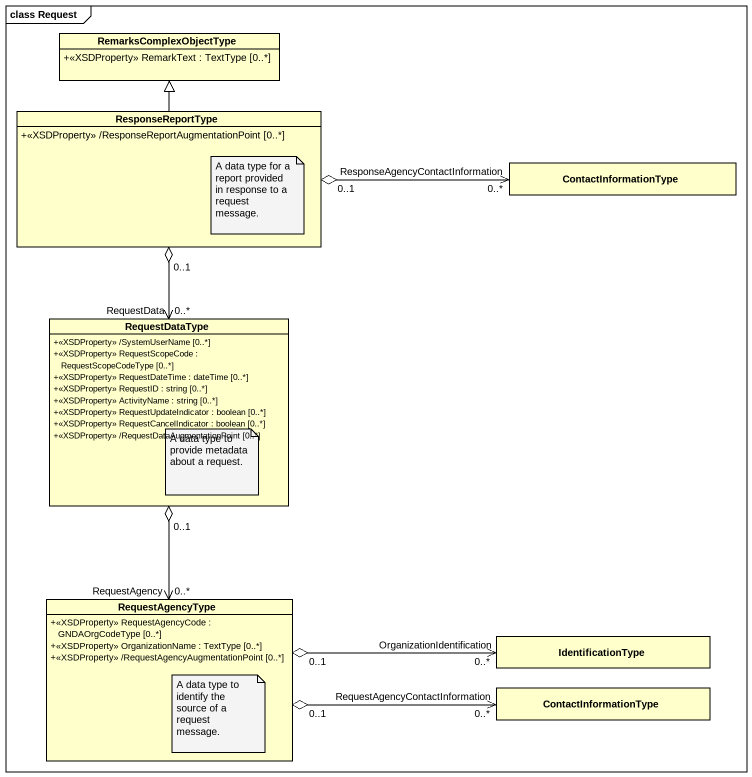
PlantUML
@startuml
mainframe class Request
hide circle
hide empty members
skinparam classAttributeIconSize 0
class RemarksComplexObjectType {
  +<<XSDProperty>> RemarkText : TextType [0..*]
}
class ResponseReportType {
  +<<XSDProperty>> /ResponseReportAugmentationPoint [0..*]
}
class ContactInformationType
class RequestDataType {
  +<<XSDProperty>> /SystemUserName [0..*]
  +<<XSDProperty>> RequestScopeCode : RequestScopeCodeType [0..*]
  +<<XSDProperty>> RequestDateTime : dateTime [0..*]
  +<<XSDProperty>> RequestID : string [0..*]
  +<<XSDProperty>> ActivityName : string [0..*]
  +<<XSDProperty>> RequestUpdateIndicator : boolean [0..*]
  +<<XSDProperty>> RequestCancelIndicator : boolean [0..*]
  +<<XSDProperty>> /RequestDataAugmentationPoint [0..*]
}
class RequestAgencyType {
  +<<XSDProperty>> RequestAgencyCode : GNDAOrgCodeType [0..*]
  +<<XSDProperty>> OrganizationName : TextType [0..*]
  +<<XSDProperty>> /RequestAgencyAugmentationPoint [0..*]
}
class IdentificationType
class "ContactInformationType" as ContactInformationType_2
ResponseReportType -up-|> RemarksComplexObjectType
ResponseReportType "0..1" o-right-> "ResponseAgencyContactInformation\n0..*" ContactInformationType
ResponseReportType "0..1" o--> "RequestData\n0..*" RequestDataType
RequestDataType "0..1" o--> "RequestAgency\n0..*" RequestAgencyType
RequestAgencyType "0..1" o-right-> "OrganizationIdentification\n0..*" IdentificationType
RequestAgencyType "0..1" o-right-> "RequestAgencyContactInformation\n0..*" ContactInformationType_2
note right of ResponseReportType : A data type for a report provided in response to a request message.
note bottom of RequestDataType : A data type to provide metadata about a request.
note bottom of RequestAgencyType : A data type to identify the source of a request message.
@enduml
